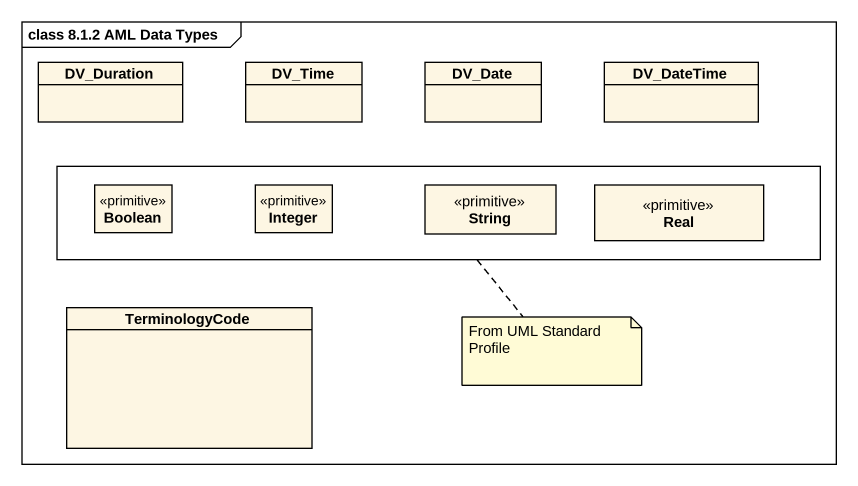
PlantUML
@startuml
mainframe class 8.1.2 AML Data Types
hide circle
hide empty members
class DV_Duration
class DV_Time
class DV_Date
class DV_DateTime
rectangle " " as rectangle1 {
  class Boolean <<primitive>>
  class Integer <<primitive>>
  class String <<primitive>>
  class Real <<primitive>>
}
class TerminologyCode
note bottom of rectangle1 : From UML Standard Profile
@enduml
